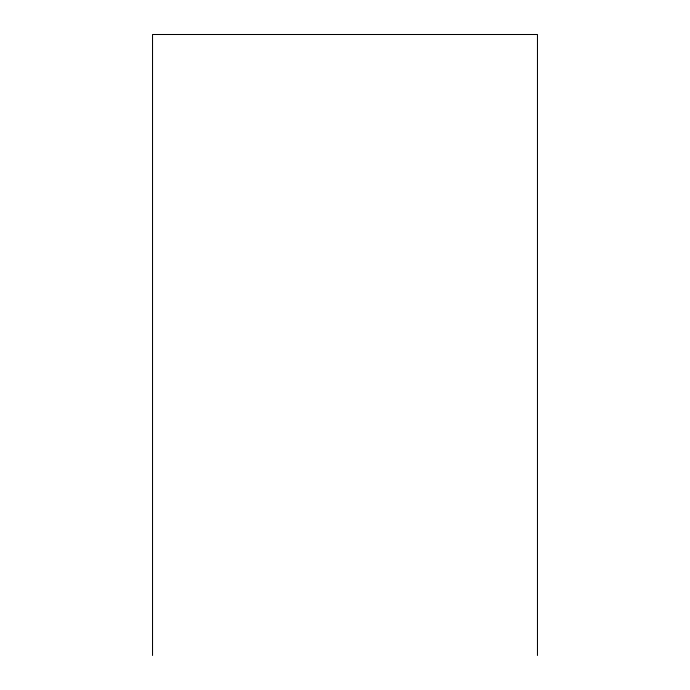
<?xml version="1.0" encoding="UTF-8"?>
<svg xmlns="http://www.w3.org/2000/svg" width="690" height="690" viewBox="0 0 690 690"><rect width="100%" height="100%" fill="white"/><g stroke="black" fill="none" stroke-linecap="round" stroke-linejoin="round"><path stroke-width="1.03" d="M537.467 655.5L537.467 34.5L152.533 34.5L152.533 655.5"/></g></svg>
